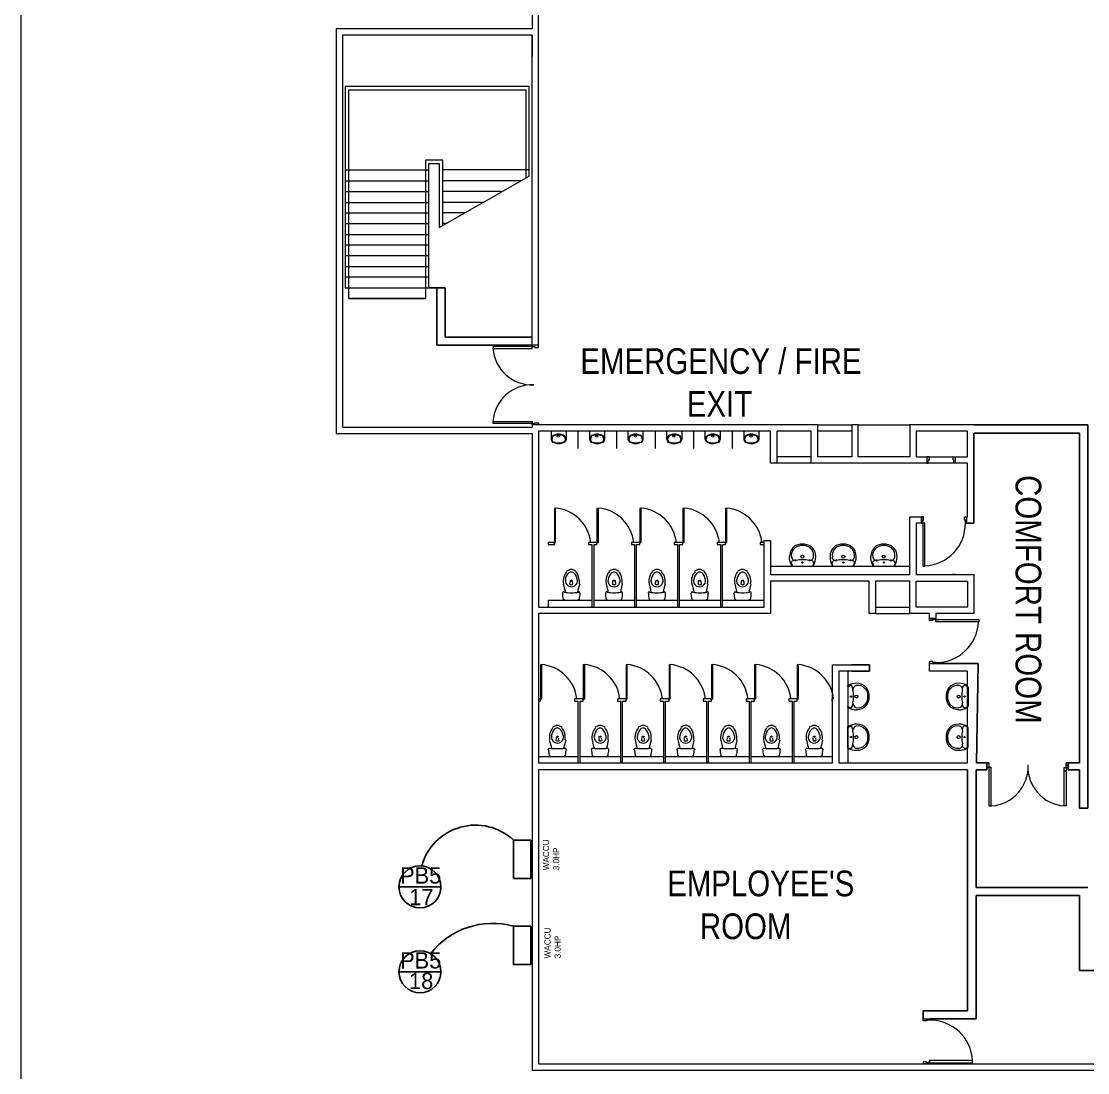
# Model space of a CAD drawing. Header units: inches. Extents: x -2 to 2474, y 1 to 287.
# Drawn here: x 1032.73 to 1075.03, y 135.76 to 177.46 of the extents above; entities that cross this region are included whole.
import ezdxf

# ---------------------------------------------------------------- set-up
doc = ezdxf.new("R2010")
doc.units = ezdxf.units.IN
doc.header["$MEASUREMENT"] = 0
for name, color, linetype in [('ACU', 6, 'Continuous'), ('NUMBER', 170, 'Continuous'), ('PDF_0', 7, 'Continuous'), ('PDF_BORDER', 7, 'Continuous'), ('PDF_Text', 7, 'Continuous'), ('POWER LINE', 1, 'Continuous'), ('TEXT', 82, 'Continuous')]:
    doc.layers.add(name, color=color, linetype=linetype)
doc.styles.add('PDF Arial Narrow', font='ARIALN.TTF')

msp = doc.modelspace()

# ---------------------------------------------------------------- linework, layer by layer
for p, q in [((1048.89404, 166.88514), (1049.21677, 166.88514)), ((1049.21677, 166.88514), (1049.21677, 164.61109)), ((1049.21677, 166.88514), (1049.53949, 166.88514)), ((1049.53949, 166.88514), (1049.53949, 164.93381)), ((1045.71706, 166.46712), (1048.76028, 166.46712)), ((1049.21677, 164.61109), (1052.99068, 164.61109)), ((1049.53949, 164.93381), (1052.99068, 164.93381)), ((1070.51427, 161.45082), (1075.0324, 161.45082)), ((1075.0324, 161.45082), (1075.0324, 147.77306)), ((1070.51427, 157.55483), (1070.51427, 161.1281)), ((1070.51427, 161.1281), (1074.70967, 161.1281)), ((1074.70967, 161.1281), (1074.70967, 148.04059)), ((1070.23002, 157.55483), (1070.51427, 157.55483)), ((1065.68191, 151.93658), (1066.38013, 151.93658)), ((1066.38013, 151.68577), (1066.38013, 151.93658)), ((1069.00939, 151.98675), (1070.68687, 151.98675)), ((1070.68687, 151.98675), (1070.61999, 148.04059)), ((1065.68191, 151.68577), (1066.38013, 151.68577)), ((1070.26346, 147.77306), (1070.26346, 138.21368)), ((1070.61545, 147.77306), (1070.61545, 143.10344)), ((1070.61545, 147.77306), (1071.03379, 147.77306)), ((1070.61999, 148.04059), (1071.11739, 148.04059)), ((1071.03379, 147.85666), (1071.03379, 148.04059)), ((1071.03379, 147.77306), (1071.03379, 147.85666)), ((1072.67134, 147.95699), (1072.65682, 147.95699)), ((1072.66198, 147.71787), (1072.66619, 147.71787)), ((1072.66619, 147.71787), (1072.66198, 147.71787)), ((1074.17733, 147.71787), (1074.09373, 147.71787)), ((1074.17733, 148.04059), (1074.70967, 148.04059)), ((1074.26094, 147.95252), (1074.17733, 147.95252)), ((1074.26094, 147.77306), (1074.26094, 147.85666)), ((1074.26094, 147.77306), (1074.70967, 147.77306)), ((1074.70967, 147.77306), (1074.70967, 146.24698)), ((1075.0324, 146.24698), (1075.0324, 147.77306)), ((1075.0324, 146.24698), (1074.70967, 146.24698)), ((1074.70967, 143.10344), (1070.61545, 143.10344)), ((1075.0324, 143.10344), (1074.70967, 143.10344)), ((1070.61545, 142.78072), (1070.61545, 137.89096)), ((1074.70967, 142.78072), (1070.61545, 142.78072)), ((1074.70967, 142.78072), (1074.70967, 139.81313)), ((1074.70967, 139.81313), (1101.39926, 139.81313)), ((1068.50776, 137.89096), (1068.50776, 138.21368)), ((1068.50776, 138.21368), (1070.26346, 138.21368)), ((1068.75857, 137.89096), (1068.75857, 137.84054)), ((1068.75857, 137.89096), (1070.61545, 137.89096)), ((1068.75857, 136.23558), (1068.75857, 136.15198))]:
    msp.add_line(p, q)
at = {"layer": 'PDF_0', "lineweight": 9}
for points in [[(1052.99068, 193.77248), (1052.99068, 177.16855)], [(1053.2415, 170.80979), (1053.2415, 177.75378)], [(1052.99068, 177.16855), (1045.21543, 177.16855), (1045.21543, 161.1164), (1052.99068, 161.1164)], [(1052.99068, 165.69795), (1052.99068, 169.86148), (1052.99068, 176.91773), (1045.46624, 176.91773), (1045.46624, 161.36722), (1052.99068, 161.36722)], [(1052.99068, 176.91773), (1052.99068, 176.06496)], [(1053.2415, 165.94877), (1053.2415, 177.16855)], [(1052.99068, 164.47732), (1052.99068, 169.86148), (1052.99068, 176.06496)], [(1045.71706, 166.46712), (1045.71706, 174.744), (1052.73987, 174.744), (1052.73987, 171.24932)], [(1049.44584, 169.34313), (1049.44584, 171.9516), (1048.76028, 171.9516), (1048.76028, 166.46712)], [(1045.58329, 171.56702), (1048.89404, 171.56702)], [(1052.87364, 171.56702), (1049.44584, 171.56702)], [(1045.58329, 171.13227), (1048.89404, 171.13227)], [(1052.55594, 171.13227), (1049.44584, 171.13227)], [(1045.58329, 170.71425), (1048.89404, 170.71425)], [(1051.82022, 170.71425), (1049.44584, 170.71425)], [(1053.2415, 164.52748), (1053.2415, 170.80979)], [(1045.58329, 170.2795), (1048.89404, 170.2795)], [(1051.08449, 170.2795), (1049.44584, 170.2795)], [(1045.58329, 169.86148), (1048.89404, 169.86148)], [(1050.34877, 169.86148), (1049.44584, 169.86148)], [(1045.58329, 169.44345), (1048.89404, 169.44345)], [(1049.61305, 169.44345), (1049.44584, 169.44345)], [(1045.58329, 169.00871), (1048.89404, 169.00871)], [(1045.58329, 168.59068), (1048.89404, 168.59068)], [(1045.58329, 168.17266), (1048.89404, 168.17266)], [(1045.58329, 167.73791), (1048.89404, 167.73791)], [(1045.58329, 167.31989), (1048.89404, 167.31989)], [(1052.99068, 163.03933), (1052.99068, 163.0415)], [(1052.99068, 161.45082), (1052.99068, 161.58459)], [(1052.99068, 161.45082), (1052.99068, 161.36722)], [(1053.2415, 161.45082), (1053.2415, 161.53443)], [(1065.93273, 161.45082), (1067.97269, 161.45082), (1067.97269, 160.18003), (1065.93273, 160.18003), (1065.93273, 161.45082), (1065.68191, 161.45082), (1065.68191, 160.18003), (1064.32751, 160.18003), (1064.32751, 161.45082), (1053.2415, 161.45082)], [(1070.14641, 157.80565), (1070.26346, 157.80565), (1070.26346, 159.92921), (1064.05998, 159.92921), (1064.05998, 161.20001), (1062.70558, 161.20001), (1062.70558, 159.92921), (1062.45476, 159.92921), (1062.45476, 161.20001), (1053.2415, 161.20001), (1053.2415, 155.68208)], [(1054.34508, 161.20001), (1054.34508, 160.88231), (1054.32836, 160.81543), (1054.26148, 160.74854), (1054.11099, 160.69838), (1053.99394, 160.69838), (1053.82673, 160.74854), (1053.77657, 160.81543), (1053.75985, 160.88231), (1053.75985, 161.20001)], [(1054.81327, 161.20001), (1054.81327, 160.51445)], [(1055.86669, 161.20001), (1055.86669, 160.88231), (1055.84997, 160.81543), (1055.79981, 160.74854), (1055.6326, 160.69838), (1055.51555, 160.69838), (1055.34834, 160.74854), (1055.29818, 160.81543), (1055.28146, 160.88231), (1055.28146, 161.20001)], [(1056.33488, 161.20001), (1056.33488, 160.51445)], [(1057.3883, 161.20001), (1057.3883, 160.88231), (1057.37158, 160.81543), (1057.32142, 160.74854), (1057.15421, 160.69838), (1057.03716, 160.69838), (1056.88667, 160.74854), (1056.81979, 160.81543), (1056.80307, 160.88231), (1056.80307, 161.20001)], [(1057.87321, 161.20001), (1057.87321, 160.51445)], [(1058.92663, 161.20001), (1058.92663, 160.88231), (1058.90991, 160.81543), (1058.85975, 160.74854), (1058.69254, 160.69838), (1058.57549, 160.69838), (1058.40828, 160.74854), (1058.35812, 160.81543), (1058.3414, 160.88231), (1058.3414, 161.20001)], [(1059.39482, 161.20001), (1059.39482, 160.51445)], [(1060.44824, 161.20001), (1060.44824, 160.88231), (1060.43152, 160.81543), (1060.38136, 160.74854), (1060.21415, 160.69838), (1060.0971, 160.69838), (1059.94661, 160.74854), (1059.87973, 160.81543), (1059.86301, 160.88231), (1059.86301, 161.20001)], [(1060.93315, 161.20001), (1060.93315, 160.51445)], [(1061.98657, 161.20001), (1061.98657, 160.88231), (1061.96985, 160.81543), (1061.90297, 160.74854), (1061.75248, 160.69838), (1061.63543, 160.69838), (1061.46822, 160.74854), (1061.41806, 160.81543), (1061.40134, 160.88231), (1061.40134, 161.20001)], [(1064.32751, 161.45082), (1065.68191, 161.45082)], [(1065.68191, 161.20001), (1064.32751, 161.20001)], [(1070.51427, 161.45082), (1067.95596, 161.45082)], [(1052.99068, 161.1164), (1052.99068, 157.80565)], [(1054.34508, 160.88231), (1054.32836, 160.96591), (1054.26148, 161.0328), (1054.11099, 161.08296), (1053.99394, 161.08296), (1053.82673, 161.0328), (1053.77657, 160.96591), (1053.75985, 160.88231)], [(1054.31164, 160.88231), (1054.29492, 160.96591), (1054.24476, 161.01608), (1054.11099, 161.04952), (1053.99394, 161.04952), (1053.84345, 161.01608), (1053.79329, 160.96591), (1053.79329, 160.88231)], [(1054.31164, 160.89903), (1054.29492, 160.81543), (1054.24476, 160.76526), (1054.11099, 160.73182), (1053.99394, 160.73182), (1053.84345, 160.76526), (1053.79329, 160.81543), (1053.79329, 160.89903)], [(1055.86669, 160.88231), (1055.84997, 160.96591), (1055.79981, 161.0328), (1055.6326, 161.08296), (1055.51555, 161.08296), (1055.34834, 161.0328), (1055.29818, 160.96591), (1055.28146, 160.88231)], [(1055.83325, 160.88231), (1055.81653, 160.96591), (1055.78309, 161.01608), (1055.6326, 161.04952), (1055.51555, 161.04952), (1055.36506, 161.01608), (1055.33162, 160.96591), (1055.3149, 160.88231)], [(1055.83325, 160.89903), (1055.81653, 160.81543), (1055.78309, 160.76526), (1055.6326, 160.73182), (1055.51555, 160.73182), (1055.36506, 160.76526), (1055.33162, 160.81543), (1055.3149, 160.89903)], [(1057.3883, 160.88231), (1057.37158, 160.96591), (1057.32142, 161.0328), (1057.15421, 161.08296), (1057.03716, 161.08296), (1056.88667, 161.0328), (1056.81979, 160.96591), (1056.80307, 160.88231)], [(1057.35486, 160.88231), (1057.35486, 160.96591), (1057.3047, 161.01608), (1057.15421, 161.04952), (1057.03716, 161.04952), (1056.90339, 161.01608), (1056.85323, 160.96591), (1056.83651, 160.88231)], [(1057.35486, 160.89903), (1057.35486, 160.81543), (1057.3047, 160.76526), (1057.15421, 160.73182), (1057.03716, 160.73182), (1056.90339, 160.76526), (1056.85323, 160.81543), (1056.83651, 160.89903)], [(1058.92663, 160.88231), (1058.90991, 160.96591), (1058.85975, 161.0328), (1058.69254, 161.08296), (1058.57549, 161.08296), (1058.40828, 161.0328), (1058.35812, 160.96591), (1058.3414, 160.88231)], [(1058.89319, 160.88231), (1058.87647, 160.96591), (1058.84303, 161.01608), (1058.69254, 161.04952), (1058.57549, 161.04952), (1058.425, 161.01608), (1058.39156, 160.96591), (1058.37484, 160.88231)], [(1058.89319, 160.89903), (1058.87647, 160.81543), (1058.84303, 160.76526), (1058.69254, 160.73182), (1058.57549, 160.73182), (1058.425, 160.76526), (1058.39156, 160.81543), (1058.37484, 160.89903)], [(1060.44824, 160.88231), (1060.43152, 160.96591), (1060.38136, 161.0328), (1060.21415, 161.08296), (1060.0971, 161.08296), (1059.94661, 161.0328), (1059.87973, 160.96591), (1059.86301, 160.88231)], [(1060.4148, 160.88231), (1060.39808, 160.96591), (1060.36464, 161.01608), (1060.21415, 161.04952), (1060.0971, 161.04952), (1059.96333, 161.01608), (1059.91317, 160.96591), (1059.89645, 160.88231)], [(1060.4148, 160.89903), (1060.39808, 160.81543), (1060.36464, 160.76526), (1060.21415, 160.73182), (1060.0971, 160.73182), (1059.96333, 160.76526), (1059.91317, 160.81543), (1059.89645, 160.89903)], [(1061.98657, 160.88231), (1061.96985, 160.96591), (1061.90297, 161.0328), (1061.75248, 161.08296), (1061.63543, 161.08296), (1061.46822, 161.0328), (1061.41806, 160.96591), (1061.40134, 160.88231)], [(1061.95313, 160.88231), (1061.93641, 160.96591), (1061.88625, 161.01608), (1061.75248, 161.04952), (1061.63543, 161.04952), (1061.48494, 161.01608), (1061.4515, 160.96591), (1061.43478, 160.88231)], [(1061.95313, 160.89903), (1061.93641, 160.81543), (1061.88625, 160.76526), (1061.75248, 160.73182), (1061.63543, 160.73182), (1061.48494, 160.76526), (1061.4515, 160.81543), (1061.43478, 160.89903)], [(1064.05998, 160.18003), (1062.70558, 160.18003)], [(1064.05998, 159.92921), (1062.70558, 159.92921)], [(1069.72839, 159.92921), (1069.64478, 159.92921)], [(1052.99068, 157.80565), (1052.99068, 135.851), (1072.38702, 135.851)], [(1053.2415, 155.68208), (1053.2415, 154.22736), (1062.20395, 154.22736), (1062.20395, 156.86927), (1062.45476, 156.86927), (1062.45476, 155.51487), (1067.97269, 155.51487), (1067.97269, 157.80565), (1068.44087, 157.80565), (1068.44087, 157.55483), (1068.2235, 157.55483), (1068.2235, 155.51487), (1070.51427, 155.51487), (1070.51427, 153.97654), (1069.00939, 153.97654), (1069.00939, 153.77589), (1068.75857, 153.77589), (1068.75857, 153.97654), (1067.97269, 153.97654)], [(1068.44087, 157.55483), (1068.44087, 157.80565)], [(1053.62608, 156.78567), (1053.62608, 156.70206)], [(1053.62608, 156.70206), (1053.8769, 156.70206), (1053.8769, 156.78567), (1053.62608, 156.78567)], [(1055.44867, 154.22736), (1055.44867, 156.70206), (1055.56572, 156.70206), (1055.56572, 156.78567), (1055.2313, 156.78567), (1055.2313, 156.70206), (1055.36506, 156.70206), (1055.36506, 154.22736)], [(1057.13749, 154.22736), (1057.13749, 156.70206), (1057.27126, 156.70206), (1057.27126, 156.78567), (1056.93684, 156.78567), (1056.93684, 156.70206), (1057.05388, 156.70206), (1057.05388, 154.22736)], [(1058.84303, 154.22736), (1058.84303, 156.70206), (1058.9768, 156.70206), (1058.9768, 156.78567), (1058.62566, 156.78567), (1058.62566, 156.70206), (1058.75942, 156.70206), (1058.75942, 154.22736)], [(1060.54857, 154.22736), (1060.54857, 156.70206), (1060.66562, 156.70206), (1060.66562, 156.78567), (1060.3312, 156.78567), (1060.3312, 156.70206), (1060.46496, 156.70206), (1060.46496, 154.22736)], [(1062.20395, 156.78567), (1062.03674, 156.78567), (1062.03674, 156.70206), (1062.20395, 156.70206)], [(1062.45476, 155.84929), (1067.97269, 155.84929)], [(1063.32425, 155.86601), (1063.29081, 155.96634)], [(1063.34097, 155.84929), (1063.72556, 155.84929), (1064.12686, 155.84929)], [(1064.12686, 155.86601), (1064.17702, 155.96634)], [(1064.92947, 155.86601), (1064.89602, 155.96634)], [(1064.94619, 155.84929), (1065.34749, 155.84929), (1065.73207, 155.84929)], [(1065.74879, 155.86601), (1065.78224, 155.96634)], [(1066.5514, 155.86601), (1066.51796, 155.96634)], [(1066.56812, 155.84929), (1066.95271, 155.84929), (1067.35401, 155.84929)], [(1067.35401, 155.86601), (1067.40417, 155.96634)], [(1066.61829, 153.97654), (1067.97269, 153.97654), (1067.97269, 155.24734), (1066.61829, 155.24734), (1066.61829, 153.97654), (1066.36747, 153.97654), (1066.36747, 155.24734), (1062.45476, 155.24734), (1062.45476, 153.97654), (1053.2415, 153.97654), (1053.2415, 148.04059), (1064.91275, 148.04059), (1064.91275, 151.93658), (1065.68191, 151.93658)], [(1054.49557, 155.13029), (1054.51229, 155.24734)], [(1054.54574, 155.26406), (1054.56246, 155.26406)], [(1054.61262, 155.13029), (1054.5959, 155.24734)], [(1056.20111, 155.13029), (1056.20111, 155.24734)], [(1056.23456, 155.26406), (1056.268, 155.26406)], [(1056.31816, 155.13029), (1056.30144, 155.24734)], [(1057.88993, 155.13029), (1057.90665, 155.24734)], [(1057.9401, 155.26406), (1057.97354, 155.26406)], [(1058.00698, 155.13029), (1058.00698, 155.24734)], [(1059.59547, 155.13029), (1059.59547, 155.24734)], [(1059.62891, 155.26406), (1059.66236, 155.26406)], [(1059.71252, 155.13029), (1059.6958, 155.24734)], [(1061.28429, 155.13029), (1061.30101, 155.24734)], [(1061.33445, 155.26406), (1061.3679, 155.26406)], [(1061.40134, 155.13029), (1061.40134, 155.24734)], [(1069.76183, 155.51487), (1069.67823, 155.51487)], [(1054.22804, 155.14701), (1054.29492, 154.91292), (1054.31164, 154.81259)], [(1054.61262, 155.11357), (1054.51229, 155.11357)], [(1054.88016, 155.14701), (1054.81327, 154.91292), (1054.79655, 154.81259)], [(1055.93358, 155.14701), (1055.98374, 154.91292), (1056.01718, 154.81259)], [(1056.30144, 155.11357), (1056.20111, 155.11357)], [(1056.56897, 155.14701), (1056.51881, 154.91292), (1056.50209, 154.81259)], [(1057.63912, 155.14701), (1057.68928, 154.91292), (1057.706, 154.81259)], [(1058.00698, 155.11357), (1057.90665, 155.11357)], [(1058.27452, 155.14701), (1058.20763, 154.91292), (1058.19091, 154.81259)], [(1059.32794, 155.14701), (1059.39482, 154.91292), (1059.41154, 154.81259)], [(1059.6958, 155.11357), (1059.59547, 155.11357)], [(1059.96333, 155.14701), (1059.91317, 154.91292), (1059.89645, 154.81259)], [(1061.03348, 155.14701), (1061.08364, 154.91292), (1061.11708, 154.81259)], [(1061.40134, 155.11357), (1061.30101, 155.11357)], [(1061.66887, 155.14701), (1061.61871, 154.91292), (1061.58527, 154.81259)], [(1053.62608, 154.49489), (1055.36506, 154.49489)], [(1053.62608, 154.49489), (1053.62608, 154.22736)], [(1054.29492, 154.49489), (1054.81327, 154.49489)], [(1055.44867, 154.49489), (1057.05388, 154.49489)], [(1055.98374, 154.49489), (1056.51881, 154.49489)], [(1057.13749, 154.49489), (1058.75942, 154.49489)], [(1057.68928, 154.49489), (1058.22435, 154.49489)], [(1058.84303, 154.49489), (1060.46496, 154.49489)], [(1059.3781, 154.49489), (1059.91317, 154.49489)], [(1060.54857, 154.49489), (1062.20395, 154.49489)], [(1061.08364, 154.49489), (1061.61871, 154.49489)], [(1066.61829, 154.22736), (1067.97269, 154.22736)], [(1065.68191, 151.68577), (1065.16356, 151.68577), (1065.16356, 148.04059), (1070.26346, 148.04059), (1070.26346, 151.68577), (1068.75857, 151.68577), (1068.75857, 152.02019)], [(1065.5147, 151.68577), (1065.5147, 148.04059)], [(1065.5147, 151.06709), (1065.5147, 150.66579), (1065.5147, 150.28121)], [(1065.53142, 151.06709), (1065.62822, 151.11549)], [(1070.27345, 151.06709), (1070.17312, 151.11726)], [(1070.29017, 151.06709), (1070.29017, 150.66579), (1070.29017, 150.28121)], [(1053.2415, 150.49858), (1053.3251, 150.49858), (1053.3251, 150.58218), (1053.2415, 150.58218)], [(1054.89688, 148.04059), (1054.89688, 150.49858), (1055.01392, 150.49858), (1055.01392, 150.58218), (1054.6795, 150.58218), (1054.6795, 150.49858), (1054.81327, 150.49858), (1054.81327, 148.04059)], [(1056.5857, 148.04059), (1056.5857, 150.49858), (1056.71946, 150.49858), (1056.71946, 150.58218), (1056.38504, 150.58218), (1056.38504, 150.49858), (1056.50209, 150.49858), (1056.50209, 148.04059)], [(1058.29124, 148.04059), (1058.29124, 150.49858), (1058.425, 150.49858), (1058.425, 150.58218), (1058.07386, 150.58218), (1058.07386, 150.49858), (1058.20763, 150.49858), (1058.20763, 148.04059)], [(1059.99678, 148.04059), (1059.99678, 150.49858), (1060.11382, 150.49858), (1060.11382, 150.58218), (1059.7794, 150.58218), (1059.7794, 150.49858), (1059.91317, 150.49858), (1059.91317, 148.04059)], [(1061.6856, 148.04059), (1061.6856, 150.49858), (1061.81936, 150.49858), (1061.81936, 150.58218), (1061.48494, 150.58218), (1061.48494, 150.49858), (1061.60199, 150.49858), (1061.60199, 148.04059)], [(1063.39114, 148.04059), (1063.39114, 150.49858), (1063.50818, 150.49858), (1063.50818, 150.58218), (1063.17376, 150.58218), (1063.17376, 150.49858), (1063.30753, 150.49858), (1063.30753, 148.04059)], [(1064.91275, 150.58218), (1064.8793, 150.58218), (1064.8793, 150.49858), (1064.91275, 150.49858)], [(1065.53142, 150.26449), (1065.63175, 150.23104)], [(1070.27345, 150.26449), (1070.17312, 150.23104)], [(1065.5147, 148.65927), (1065.5147, 149.06057), (1065.5147, 149.44516)], [(1065.53142, 149.46188), (1065.63175, 149.49532)], [(1070.27345, 149.46188), (1070.17312, 149.49532)], [(1070.29017, 148.65927), (1070.29017, 149.06057), (1070.29017, 149.44516)], [(1053.67624, 148.94353), (1053.74313, 148.70943), (1053.75985, 148.60911)], [(1053.94378, 148.92681), (1053.9605, 149.04385)], [(1054.06083, 148.91009), (1053.9605, 148.91009)], [(1053.99394, 149.0773), (1054.01066, 149.0773)], [(1054.06083, 148.92681), (1054.04411, 149.04385)], [(1054.32836, 148.94353), (1054.26148, 148.70943), (1054.24476, 148.60911)], [(1055.38178, 148.94353), (1055.43195, 148.70943), (1055.46539, 148.60911)], [(1055.64932, 148.92681), (1055.64932, 149.04385)], [(1055.74965, 148.91009), (1055.64932, 148.91009)], [(1055.68276, 149.0773), (1055.7162, 149.0773)], [(1055.76637, 148.92681), (1055.74965, 149.04385)], [(1056.01718, 148.94353), (1055.96702, 148.70943), (1055.9503, 148.60911)], [(1057.08733, 148.94353), (1057.13749, 148.70943), (1057.15421, 148.60911)], [(1057.33814, 148.92681), (1057.35486, 149.04385)], [(1057.45519, 148.91009), (1057.35486, 148.91009)], [(1057.3883, 149.0773), (1057.42174, 149.0773)], [(1057.45519, 148.92681), (1057.45519, 149.04385)], [(1057.72272, 148.94353), (1057.65584, 148.70943), (1057.63912, 148.60911)], [(1058.77614, 148.94353), (1058.84303, 148.70943), (1058.85975, 148.60911)], [(1059.04368, 148.92681), (1059.04368, 149.04385)], [(1059.14401, 148.91009), (1059.04368, 148.91009)], [(1059.07712, 149.0773), (1059.11056, 149.0773)], [(1059.16073, 148.92681), (1059.14401, 149.04385)], [(1059.41154, 148.94353), (1059.36138, 148.70943), (1059.34466, 148.60911)], [(1060.48168, 148.94353), (1060.53185, 148.70943), (1060.54857, 148.60911)], [(1060.7325, 148.92681), (1060.74922, 149.04385)], [(1060.84955, 148.91009), (1060.74922, 148.91009)], [(1060.78266, 149.0773), (1060.8161, 149.0773)], [(1060.84955, 148.92681), (1060.84955, 149.04385)], [(1061.11708, 148.94353), (1061.06692, 148.70943), (1061.03348, 148.60911)], [(1062.1705, 148.94353), (1062.23739, 148.70943), (1062.25411, 148.60911)], [(1062.43804, 148.92681), (1062.43804, 149.04385)], [(1062.55509, 148.91009), (1062.43804, 148.91009)], [(1062.4882, 149.0773), (1062.50492, 149.0773)], [(1062.55509, 148.92681), (1062.53837, 149.04385)], [(1062.82262, 148.94353), (1062.75574, 148.70943), (1062.73902, 148.60911)], [(1063.87604, 148.94353), (1063.92621, 148.70943), (1063.95965, 148.60911)], [(1064.14358, 148.92681), (1064.14358, 149.04385)], [(1064.24391, 148.91009), (1064.14358, 148.91009)], [(1064.17702, 149.0773), (1064.21046, 149.0773)], [(1064.26063, 148.92681), (1064.24391, 149.04385)], [(1064.51144, 148.94353), (1064.46128, 148.70943), (1064.42784, 148.60911)], [(1065.53142, 148.64255), (1065.63175, 148.60911)], [(1070.27345, 148.64255), (1070.17312, 148.60911)], [(1053.2415, 148.29141), (1054.81327, 148.29141)], [(1053.74313, 148.29141), (1054.26148, 148.29141)], [(1054.89688, 148.29141), (1056.50209, 148.29141)], [(1055.43195, 148.29141), (1055.96702, 148.29141)], [(1056.5857, 148.29141), (1058.20763, 148.29141)], [(1057.13749, 148.29141), (1057.67256, 148.29141)], [(1058.29124, 148.29141), (1059.91317, 148.29141)], [(1058.82631, 148.29141), (1059.36138, 148.29141)], [(1059.99678, 148.29141), (1061.60199, 148.29141)], [(1060.53185, 148.29141), (1061.06692, 148.29141)], [(1061.6856, 148.29141), (1063.30753, 148.29141)], [(1062.23739, 148.29141), (1062.75574, 148.29141)], [(1063.39114, 148.29141), (1064.91275, 148.29141)], [(1063.92621, 148.29141), (1064.46128, 148.29141)], [(1070.26346, 147.77306), (1053.2415, 147.77306)], [(1053.2415, 147.77306), (1053.2415, 136.10181), (1068.75857, 136.10181)], [(1074.26094, 148.04059), (1074.26094, 147.85666)], [(1068.75857, 136.10181), (1068.50776, 136.10181)], [(1068.75857, 136.10181), (1074.64436, 136.10181)], [(1072.38702, 135.851), (1095.32821, 135.851)], [(1074.64436, 136.10181), (1086.4773, 136.10181)]]:
    msp.add_lwpolyline(points, dxfattribs=at)
for points in [[(1048.89404, 166.88514), (1048.89404, 171.81783), (1049.31207, 171.81783), (1049.31207, 169.27624), (1052.87364, 171.3162), (1052.87364, 174.87777), (1045.58329, 174.87777), (1045.58329, 166.88514)], [(1052.99068, 164.47732), (1052.99068, 164.56093), (1051.45235, 164.56093), (1051.45235, 164.47732)], [(1052.99068, 164.61109), (1052.99068, 164.56093), (1053.10773, 164.56093), (1053.10773, 164.52748), (1053.2415, 164.52748), (1053.2415, 164.61109)], [(1052.99068, 161.58459), (1052.99068, 161.50099), (1051.45235, 161.50099), (1051.45235, 161.58459)], [(1052.99068, 161.45082), (1052.99068, 161.50099), (1053.10773, 161.50099), (1053.10773, 161.53443), (1053.2415, 161.53443), (1053.2415, 161.45082)], [(1068.2235, 161.20001), (1068.2235, 160.18003), (1070.26346, 160.18003), (1070.26346, 161.20001)], [(1068.65825, 159.92921), (1068.70841, 159.92921), (1068.70841, 160.06298), (1068.75857, 160.06298), (1068.75857, 160.18003), (1068.65825, 160.18003)], [(1069.77855, 159.92921), (1069.72839, 159.92921), (1069.72839, 160.06298), (1069.69495, 160.06298), (1069.69495, 160.18003), (1069.77855, 160.18003)], [(1053.8769, 158.14007), (1053.8769, 156.78567), (1053.92706, 156.78567), (1053.92706, 158.14007)], [(1055.56572, 158.14007), (1055.56572, 156.78567), (1055.6326, 156.78567), (1055.6326, 158.14007)], [(1057.27126, 158.14007), (1057.27126, 156.78567), (1057.32142, 156.78567), (1057.32142, 158.14007)], [(1058.9768, 158.14007), (1058.9768, 156.78567), (1059.02696, 156.78567), (1059.02696, 158.14007)], [(1060.66562, 158.14007), (1060.66562, 156.78567), (1060.71578, 156.78567), (1060.71578, 158.14007)], [(1068.44087, 157.55483), (1068.49104, 157.55483), (1068.49104, 157.67188), (1068.52448, 157.67188), (1068.52448, 157.80565), (1068.44087, 157.80565)], [(1070.23002, 157.55483), (1070.17985, 157.55483), (1070.17985, 157.67188), (1070.14641, 157.67188), (1070.14641, 157.80565), (1070.23002, 157.80565)], [(1068.57464, 157.55483), (1068.49104, 157.55483), (1068.49104, 155.84929), (1068.57464, 155.84929)], [(1070.26346, 154.22736), (1068.2235, 154.22736), (1068.2235, 155.24734), (1070.26346, 155.24734)], [(1069.00939, 153.77589), (1069.00939, 153.72573), (1068.89234, 153.72573), (1068.89234, 153.69229), (1068.75857, 153.69229), (1068.75857, 153.77589)], [(1069.00939, 153.64212), (1069.00939, 153.72573), (1070.71493, 153.72573), (1070.71493, 153.64212)], [(1053.3251, 151.93658), (1053.3251, 150.58218), (1053.37527, 150.58218), (1053.37527, 151.93658)], [(1055.01392, 151.93658), (1055.01392, 150.58218), (1055.08081, 150.58218), (1055.08081, 151.93658)], [(1056.71946, 151.93658), (1056.71946, 150.58218), (1056.76963, 150.58218), (1056.76963, 151.93658)], [(1058.425, 151.93658), (1058.425, 150.58218), (1058.47517, 150.58218), (1058.47517, 151.93658)], [(1060.11382, 151.93658), (1060.11382, 150.58218), (1060.16399, 150.58218), (1060.16399, 151.93658)], [(1061.81936, 151.93658), (1061.81936, 150.58218), (1061.86953, 150.58218), (1061.86953, 151.93658)], [(1063.50818, 151.93658), (1063.50818, 150.58218), (1063.55835, 150.58218), (1063.55835, 151.93658)], [(1069.00939, 151.98675), (1069.00939, 152.02019), (1068.89234, 152.02019), (1068.89234, 152.07035), (1068.75857, 152.07035), (1068.75857, 151.98675)], [(1071.11739, 147.85666), (1071.03379, 147.85666), (1071.03379, 147.95699), (1071.03379, 148.04059), (1071.11739, 148.04059)], [(1071.201, 147.85666), (1071.11739, 147.85666), (1071.11739, 146.33505), (1071.201, 146.33505)], [(1074.09373, 147.85666), (1074.17733, 147.85666), (1074.17733, 146.33505), (1074.09373, 146.33505)], [(1074.26094, 147.85666), (1074.17733, 147.85666), (1074.17733, 147.95699), (1074.17733, 148.04059), (1074.26094, 148.04059)], [(1068.75857, 137.89096), (1068.75857, 137.84079), (1068.64152, 137.84079), (1068.64152, 137.80735), (1068.50776, 137.80735), (1068.50776, 137.89096)], [(1068.75857, 136.23558), (1068.75857, 136.15198), (1070.46411, 136.15198), (1070.46411, 136.23558)], [(1068.75857, 136.10181), (1068.75857, 136.15198), (1068.64152, 136.15198), (1068.64152, 136.18542), (1068.50776, 136.18542), (1068.50776, 136.10181)]]:
    msp.add_lwpolyline(points, close=True, dxfattribs=at)
for points in [[(1051.43963, 164.491, 0.40444337), (1053.05853, 163.04044, 0.40442308), (1051.43963, 161.58763)], [(1063.41886, 156.564, 0.29109), (1063.27868, 156.20236, 0.36841712), (1063.46199, 156.0671)], [(1064.03223, 156.576, 0.15473912), (1063.72345, 156.66858, 0.15476807), (1063.41885, 156.57597)], [(1063.9724, 156.0671, 0.36841712), (1064.15571, 156.20236, 0.29109), (1064.01553, 156.564)], [(1064.1539, 155.87594, 0.13676408), (1064.24382, 156.21899, 0.24150672), (1064.06801, 156.61197)], [(1064.98832, 156.61197, 0.24150672), (1064.8125, 156.21899, 0.13676405), (1064.90243, 155.87594)], [(1065.63745, 156.576, 0.15473912), (1065.32866, 156.66858, 0.15476807), (1065.02406, 156.57597)], [(1065.59434, 156.0671, 0.36841712), (1065.77765, 156.20236, 0.29109), (1065.63746, 156.564)], [(1065.75911, 155.87594, 0.13676408), (1065.84904, 156.21899, 0.24150672), (1065.67322, 156.61197)], [(1066.64601, 156.564, 0.29109), (1066.50583, 156.20236, 0.36841712), (1066.68914, 156.0671)], [(1067.25938, 156.576, 0.15473912), (1066.9506, 156.66858, 0.15476807), (1066.646, 156.57597)], [(1067.19955, 156.0671, 0.36841712), (1067.38286, 156.20236, 0.29109), (1067.24268, 156.564)], [(1067.38105, 155.87594, 0.13676408), (1067.47097, 156.21899, 0.24150672), (1067.29516, 156.61197)], [(1063.98318, 156.0739, 0.04807754), (1063.72804, 156.10009, 0.04810058), (1063.4678, 156.07388)], [(1065.58839, 156.0739, 0.04807754), (1065.33325, 156.10009, 0.04810058), (1065.07302, 156.07388)], [(1067.21033, 156.0739, 0.04807754), (1066.95519, 156.10009, 0.04810058), (1066.69495, 156.07388)], [(1056.44166, 155.631, 0.20184016), (1056.24079, 155.71552, 0.20184816), (1056.04416, 155.63098)], [(1058.1472, 155.631, 0.20184016), (1057.94633, 155.71552, 0.20184816), (1057.7497, 155.63098)], [(1059.83602, 155.631, 0.20184016), (1059.63515, 155.71552, 0.20184816), (1059.43852, 155.63098)], [(1061.54156, 155.631, 0.20184016), (1061.34069, 155.71552, 0.20184816), (1061.14406, 155.63098)], [(1056.35448, 155.56113, 0.23134002), (1056.24388, 155.6152, 0.23135911), (1056.13136, 155.56113)], [(1058.06002, 155.56113, 0.23134002), (1057.94942, 155.6152, 0.23135911), (1057.8369, 155.56113)], [(1059.74884, 155.56113, 0.23134002), (1059.63824, 155.6152, 0.23135911), (1059.52571, 155.56113)], [(1061.45438, 155.56113, 0.23134002), (1061.34378, 155.6152, 0.23135911), (1061.23126, 155.56113)], [(1066.26063, 151.025, 0.24145406), (1065.8676, 151.20078, 0.13673261), (1065.52463, 151.11085)], [(1065.72255, 150.42476, 0.04809569), (1065.74878, 150.68016, 0.04809538), (1065.72254, 150.9404, 0.05472234), (1065.68147, 151.09436)], [(1066.21267, 150.97251, 0.29103978), (1065.85105, 151.11267, 0.36844658), (1065.71579, 150.92936)], [(1070.26346, 151.11089, 0.1367341), (1069.92047, 151.20078, 0.24146487), (1069.52749, 151.02497)], [(1066.22466, 150.3758, 0.15472754), (1066.31728, 150.68456, 0.15472754), (1066.22466, 150.98922)], [(1069.56349, 150.98922, 0.1547839), (1069.47088, 150.68456, 0.1547839), (1069.56349, 150.3758, 0.29106256), (1069.91929, 150.23838)], [(1070.06558, 150.94026, 0.04809589), (1070.03937, 150.68003, 0.04809589), (1070.06558, 150.42476)], [(1065.71579, 150.41894, 0.36844658), (1065.85105, 150.23563, 0.29106267), (1066.21269, 150.37581)], [(1053.75283, 149.34421, 0.10385729), (1053.67798, 149.08326, 0.0573523), (1053.68446, 148.95523)], [(1054.23375, 149.11579, 0.11944352), (1054.11386, 149.37437, 0.23134002), (1054.00132, 149.42844)], [(1054.30343, 148.95523, 0.0573523), (1054.3106, 149.08698, 0.10382285), (1054.23503, 149.34427)], [(1055.44165, 149.34421, 0.10385729), (1055.36679, 149.08326, 0.0573523), (1055.37328, 148.95523)], [(1055.88986, 149.44423, 0.20184016), (1055.689, 149.52875, 0.20184816), (1055.49237, 149.44422)], [(1055.92257, 149.11579, 0.11944352), (1055.80268, 149.37437, 0.23134002), (1055.69209, 149.42844, 0.23135911), (1055.57956, 149.37436)], [(1056.00897, 148.95523, 0.0573523), (1056.01614, 149.08698, 0.10382285), (1055.94057, 149.34427)], [(1057.14719, 149.34421, 0.10385729), (1057.07234, 149.08326, 0.0573523), (1057.07882, 148.95523)], [(1057.5954, 149.44423, 0.20184016), (1057.39454, 149.52875, 0.20184816), (1057.19791, 149.44422)], [(1057.62811, 149.11579, 0.11944352), (1057.50822, 149.37437, 0.23134002), (1057.39763, 149.42844, 0.23135911), (1057.2851, 149.37436)], [(1057.71451, 148.95523, 0.0573523), (1057.72168, 149.08698, 0.10382285), (1057.64611, 149.34427)], [(1058.83601, 149.34421, 0.10385729), (1058.76115, 149.08326, 0.0573523), (1058.76764, 148.95523)], [(1059.28422, 149.44423, 0.20184016), (1059.08336, 149.52875, 0.20184816), (1058.88673, 149.44422)], [(1059.31693, 149.11579, 0.11944352), (1059.19704, 149.37437, 0.23134002), (1059.08645, 149.42844, 0.23135911), (1058.97392, 149.37436)], [(1059.40333, 148.95523, 0.0573523), (1059.4105, 149.08698, 0.10382285), (1059.33493, 149.34427)], [(1060.54155, 149.34421, 0.10385729), (1060.46669, 149.08326, 0.0573523), (1060.47318, 148.95523)], [(1060.98976, 149.44423, 0.20184016), (1060.7889, 149.52875, 0.20184816), (1060.59227, 149.44422)], [(1061.02247, 149.11579, 0.11944352), (1060.90258, 149.37437, 0.23134002), (1060.79199, 149.42844, 0.23135911), (1060.67946, 149.37436)], [(1061.10887, 148.95523, 0.0573523), (1061.11604, 149.08698, 0.10382285), (1061.04047, 149.34427)], [(1062.24709, 149.34421, 0.10385729), (1062.17223, 149.08326, 0.0573523), (1062.17872, 148.95523)], [(1062.72801, 149.11579, 0.11944352), (1062.60812, 149.37437, 0.23134002), (1062.49558, 149.42844)], [(1062.79769, 148.95523, 0.0573523), (1062.80486, 149.08698, 0.10382285), (1062.72929, 149.34427)], [(1063.93591, 149.34421, 0.10385729), (1063.86105, 149.08326, 0.0573523), (1063.86754, 148.95523)], [(1064.38412, 149.44423, 0.20184016), (1064.18326, 149.52875, 0.20184816), (1063.98662, 149.44422)], [(1064.41683, 149.11579, 0.11944352), (1064.29694, 149.37437, 0.23134002), (1064.18635, 149.42844, 0.23135911), (1064.07382, 149.37436)], [(1064.50323, 148.95523, 0.0573523), (1064.5104, 149.08698, 0.10382285), (1064.43483, 149.34427)], [(1066.26063, 149.40307, 0.24145406), (1065.8676, 149.57884, 0.13673261), (1065.52463, 149.48892)], [(1066.21267, 149.3673, 0.29103978), (1065.85105, 149.50745, 0.36844658), (1065.71579, 149.32414)], [(1066.22466, 148.75387, 0.15472754), (1066.31728, 149.05853, 0.15472754), (1066.22466, 149.36728)], [(1069.91926, 149.50472, 0.29102404), (1069.56349, 149.36728, 0.1547839), (1069.47088, 149.05853, 0.1547839), (1069.56349, 148.75387)], [(1070.26346, 149.48895, 0.1367341), (1069.92047, 149.57884, 0.24146487), (1069.52749, 149.40304)], [(1065.68149, 148.64879, 0.05471976), (1065.72255, 148.80282, 0.04809569), (1065.74878, 149.06306, 0.04809538), (1065.72254, 149.31846)], [(1070.06558, 149.31833, 0.04809589), (1070.03937, 149.06306, 0.04809589), (1070.06558, 148.80282)], [(1053.64281, 148.56607, -0.45962139), (1053.70716, 148.62632, 0.03550981), (1053.99012, 148.60922)], [(1053.99776, 148.60922, 0.03550981), (1054.28073, 148.62632, -0.45965022), (1054.34507, 148.56608)], [(1055.34835, 148.56607, -0.45962139), (1055.4127, 148.62632, 0.03550981), (1055.69566, 148.60922)], [(1055.3486, 148.576, 0.05035583), (1055.37736, 148.34081, 0.3504299), (1055.42359, 148.30813)], [(1055.68658, 148.60922, 0.03550981), (1055.96955, 148.62632, -0.45965022), (1056.03389, 148.56608)], [(1055.95866, 148.30813, 0.3504299), (1056.00489, 148.34081, 0.05035583), (1056.03364, 148.576)], [(1057.03717, 148.56607, -0.45962139), (1057.10152, 148.62632, 0.03550981), (1057.38448, 148.60922)], [(1057.05414, 148.576, 0.05035583), (1057.0829, 148.34081, 0.3504299), (1057.12913, 148.30813)], [(1057.39212, 148.60922, 0.03550981), (1057.67509, 148.62632, -0.45965022), (1057.73943, 148.56608)], [(1057.6642, 148.30813, 0.3504299), (1057.71043, 148.34081, 0.05035583), (1057.73918, 148.576)], [(1058.74271, 148.56607, -0.45962139), (1058.80706, 148.62632, 0.03550981), (1059.09002, 148.60922)], [(1058.74296, 148.576, 0.05035583), (1058.77172, 148.34081, 0.3504299), (1058.81795, 148.30813)], [(1059.09766, 148.60922, 0.03550981), (1059.38063, 148.62632, -0.45965022), (1059.44497, 148.56608)], [(1059.35302, 148.30813, 0.3504299), (1059.39925, 148.34081, 0.05035583), (1059.428, 148.576)], [(1060.44825, 148.56607, -0.45962139), (1060.5126, 148.62632, 0.03550981), (1060.79556, 148.60922)], [(1060.4485, 148.576, 0.05035583), (1060.47726, 148.34081, 0.3504299), (1060.52349, 148.30813)], [(1060.78648, 148.60922, 0.03550981), (1061.06945, 148.62632, -0.45965022), (1061.13379, 148.56608)], [(1061.05856, 148.30813, 0.3504299), (1061.10479, 148.34081, 0.05035583), (1061.13354, 148.576)], [(1062.13707, 148.56607, -0.45962139), (1062.20142, 148.62632, 0.03550981), (1062.48438, 148.60922)], [(1062.49202, 148.60922, 0.03550981), (1062.77499, 148.62632, -0.45965022), (1062.83933, 148.56608)], [(1063.84261, 148.56607, -0.45962139), (1063.90696, 148.62632, 0.03550981), (1064.18992, 148.60922)], [(1063.84286, 148.576, 0.05035583), (1063.87162, 148.34081, 0.3504299), (1063.91785, 148.30813)], [(1064.18084, 148.60922, 0.03550981), (1064.46381, 148.62632, -0.45965022), (1064.52815, 148.56608)], [(1064.45292, 148.30813, 0.3504299), (1064.49915, 148.34081, 0.05035583), (1064.5279, 148.576)], [(1065.52463, 148.63223, 0.13674167), (1065.86767, 148.54231, 0.24148017), (1066.26066, 148.71811)], [(1069.52749, 148.71811, 0.24149566), (1069.92047, 148.54231, 0.13674739), (1070.26352, 148.63223)]]:
    msp.add_lwpolyline(points, format="xyb", dxfattribs=at)
for centre, radius in [((1054.03574, 161.00772), 0.0418), ((1055.55735, 161.00772), 0.0418), ((1057.09568, 161.00772), 0.0418), ((1058.61729, 161.00772), 0.0418), ((1060.15562, 161.00772), 0.0418), ((1061.67723, 161.00772), 0.0418), ((1063.7172, 156.22551), 0.05853), ((1065.33913, 156.22551), 0.05853), ((1066.94435, 156.22551), 0.05853), ((1063.7172, 155.99142), 0.02508), ((1065.33913, 155.99142), 0.02508), ((1066.94435, 155.99142), 0.02508), ((1065.64011, 150.67415), 0.02508), ((1065.85748, 150.67415), 0.05853), ((1069.91394, 150.67415), 0.05852), ((1070.14803, 150.67415), 0.02508), ((1065.64011, 149.06893), 0.02508), ((1065.85748, 149.06893), 0.05853), ((1069.91394, 149.06894), 0.05852), ((1070.14803, 149.06894), 0.02508)]:
    msp.add_circle(centre, radius, dxfattribs=at)
for centre, radius, start, end in [((1053.78492, 156.61009), 1.54671, 6.724111, 85.050429), ((1055.49046, 156.61009), 1.54671, 6.724111, 85.050429), ((1057.17928, 156.61009), 1.54671, 6.724111, 85.050429), ((1058.88482, 156.61009), 1.54671, 6.724111, 85.050429), ((1060.57364, 156.61009), 1.54671, 6.724111, 85.050429), ((1068.51612, 157.52975), 1.66373, 271.735512, 1.131577), ((1063.68372, 156.24224), 0.47651, 129.113914, 183.423244), ((1063.70048, 156.15863), 0.56016, 87.743883, 125.403305), ((1063.73392, 156.15861), 0.56017, 54.603564, 92.264595), ((1065.2555, 156.27569), 0.35947, 126.673851, 191.592851), ((1065.3057, 156.15863), 0.56016, 87.743883, 125.403305), ((1065.35586, 156.15861), 0.56017, 54.603564, 92.264595), ((1066.91087, 156.24224), 0.47651, 129.113914, 183.423244), ((1066.92763, 156.15863), 0.56016, 87.743883, 125.403305), ((1066.96107, 156.15861), 0.56017, 54.603564, 92.264595), ((1063.85088, 156.20877), 0.66039, 179.113199, 210.263951), ((1065.05487, 156.24224), 0.17557, 193.127611, 274.026255), ((1067.07803, 156.20877), 0.66039, 179.113199, 210.263951), ((1054.55409, 155.43963), 0.2759, 90.440017, 136.086878), ((1054.53737, 155.43961), 0.27592, 43.919742, 89.56484), ((1063.31591, 155.9914), 0.04183, 108.063642, 200.55392), ((1063.3159, 155.89111), 0.04182, 216.53832, 271.777662), ((1063.56674, 155.35588), 0.74423, 98.718747, 111.24577), ((1063.86771, 155.35602), 0.74408, 68.759499, 81.290099), ((1064.11849, 155.89111), 0.04182, 268.222338, 323.461679), ((1064.11847, 155.99141), 0.04183, 339.44608, 71.936358), ((1064.93785, 155.9914), 0.04183, 108.063642, 200.553921), ((1064.93784, 155.89111), 0.04182, 216.538321, 271.777662), ((1065.18867, 155.35588), 0.74423, 98.718747, 111.24577), ((1065.48965, 155.35602), 0.74408, 68.759499, 81.290099), ((1065.7237, 155.89111), 0.04182, 268.222338, 323.461679), ((1065.74041, 155.99141), 0.04183, 339.446079, 71.936358), ((1066.54306, 155.9914), 0.04183, 108.063642, 200.553921), ((1066.54305, 155.89111), 0.04182, 216.53832, 271.777662), ((1066.79389, 155.35588), 0.74423, 98.718747, 111.24577), ((1067.09486, 155.35602), 0.74408, 68.759499, 81.290099), ((1067.34564, 155.89111), 0.04182, 268.222338, 323.46168), ((1067.34562, 155.99141), 0.04183, 339.44608, 71.936358), ((1054.80508, 155.23901), 0.57705, 176.549444, 189.679241), ((1054.88856, 155.23898), 0.66052, 152.135831, 175.853138), ((1054.63773, 155.37271), 0.37626, 137.085834, 153.201889), ((1054.88842, 155.20557), 0.59349, 141.714865, 168.960178), ((1054.55406, 155.27241), 0.24242, 168.954109, 11.045891), ((1054.53738, 155.47308), 0.14212, 89.613414, 141.72022), ((1054.53738, 155.23897), 0.04181, 90.004352, 175.677665), ((1054.54795, 155.2444), 0.0418, 5.346382, 90.007036), ((1054.55409, 155.47306), 0.14214, 38.288486, 90.391139), ((1054.20305, 155.20559), 0.59349, 11.043539, 38.288899), ((1054.4535, 155.37256), 0.37654, 26.80723, 42.910138), ((1054.20269, 155.2389), 0.66075, 4.157391, 27.86689), ((1054.30311, 155.23901), 0.57705, 350.320759, 3.450556), ((1056.4939, 155.23901), 0.57705, 176.549444, 189.679241), ((1056.57738, 155.23898), 0.66052, 152.135831, 175.853138), ((1056.32655, 155.37271), 0.37626, 137.085834, 153.201889), ((1056.24288, 155.27241), 0.24242, 168.954109, 11.045891), ((1056.59396, 155.20557), 0.59349, 141.714865, 168.960178), ((1056.2262, 155.23897), 0.04181, 90.004352, 175.677666), ((1056.25356, 155.2444), 0.0418, 5.346382, 90.007036), ((1055.89187, 155.20559), 0.59349, 11.043539, 38.288899), ((1056.15904, 155.37256), 0.37654, 26.80723, 42.910138), ((1055.90823, 155.2389), 0.66075, 4.157391, 27.86689), ((1055.99193, 155.23901), 0.57705, 350.320759, 3.450556), ((1058.19944, 155.23901), 0.57705, 176.549444, 189.679241), ((1058.28292, 155.23898), 0.66052, 152.135831, 175.853138), ((1058.03209, 155.37271), 0.37626, 137.085834, 153.201889), ((1057.94842, 155.27241), 0.24242, 168.954109, 11.045891), ((1058.2995, 155.20557), 0.59349, 141.714865, 168.960178), ((1057.93174, 155.23897), 0.04181, 90.004353, 175.677665), ((1057.95918, 155.2444), 0.0418, 5.346382, 90.007036), ((1057.59741, 155.20559), 0.59349, 11.043539, 38.288899), ((1057.84786, 155.37256), 0.37654, 26.80723, 42.910138), ((1057.61377, 155.2389), 0.66075, 4.157391, 27.86689), ((1057.69747, 155.23901), 0.57705, 350.320759, 3.450556), ((1059.88826, 155.23901), 0.57705, 176.549444, 189.679241), ((1059.97174, 155.23898), 0.66052, 152.135831, 175.853138), ((1059.63724, 155.27241), 0.24242, 168.954109, 11.045891), ((1059.73763, 155.37271), 0.37626, 137.085834, 153.201889), ((1059.98832, 155.20557), 0.59349, 141.714865, 168.960178), ((1059.62056, 155.23897), 0.04181, 90.004353, 175.677665), ((1059.64805, 155.2444), 0.0418, 5.346382, 90.007036), ((1059.28622, 155.20559), 0.59349, 11.043539, 38.288899), ((1059.5534, 155.37256), 0.37654, 26.80723, 42.910138), ((1059.30259, 155.2389), 0.66075, 4.157391, 27.86689), ((1059.38629, 155.23901), 0.57705, 350.320759, 3.450556), ((1061.5938, 155.23901), 0.57705, 176.549444, 189.679241), ((1061.67728, 155.23898), 0.66052, 152.135831, 175.853138), ((1061.42645, 155.37271), 0.37626, 137.085834, 153.201889), ((1061.34278, 155.27241), 0.24242, 168.954109, 11.045891), ((1061.69386, 155.20557), 0.59349, 141.714865, 168.960178), ((1061.3261, 155.23897), 0.04181, 90.004352, 175.677666), ((1061.35366, 155.2444), 0.0418, 5.346382, 90.007036), ((1060.99177, 155.20559), 0.59349, 11.043539, 38.288899), ((1061.25894, 155.37256), 0.37654, 26.80723, 42.910138), ((1061.00813, 155.2389), 0.66075, 4.157391, 27.86689), ((1061.09183, 155.23901), 0.57705, 350.320759, 3.450556), ((1054.25311, 154.77079), 0.05852, 82.475106, 181.2132), ((1054.50397, 155.13868), 0.00841, 175.935955, 270.012598), ((1054.60426, 155.13865), 0.00836, 269.967044, 0.032954), ((1054.83838, 154.77081), 0.05849, 358.781346, 97.524894), ((1055.95865, 154.77079), 0.05852, 82.475106, 181.2132), ((1056.19279, 155.13868), 0.00841, 175.935975, 270.012591), ((1056.29308, 155.13865), 0.00836, 269.967052, 0.032946), ((1056.5272, 154.77081), 0.05849, 358.781346, 97.524894), ((1057.64747, 154.77079), 0.05852, 82.475106, 181.2132), ((1057.89833, 155.13868), 0.00841, 175.935962, 270.012599), ((1057.99862, 155.13865), 0.00836, 269.967049, 0.032952), ((1058.23274, 154.77081), 0.05849, 358.781346, 97.524894), ((1059.35301, 154.77079), 0.05852, 82.475106, 181.2132), ((1059.58715, 155.13868), 0.00841, 175.935966, 270.012603), ((1059.68744, 155.13865), 0.00836, 269.96705, 0.032947), ((1059.93828, 154.77081), 0.05849, 358.781346, 97.524894), ((1061.05855, 154.77079), 0.05852, 82.475106, 181.213199), ((1061.29269, 155.13868), 0.00841, 175.935953, 270.012595), ((1061.39298, 155.13865), 0.00836, 269.967047, 0.032953), ((1061.6271, 154.77081), 0.05849, 358.781346, 97.524894), ((1055.3739, 154.78757), 1.17931, 181.205257, 192.736224), ((1054.28657, 154.55342), 0.04181, 192.745624, 269.993571), ((1054.52064, 156.79419), 1.99832, 262.475036, 270.609867), ((1054.57083, 156.79419), 1.99832, 269.390133, 277.524964), ((1054.80491, 154.55342), 0.04181, 270.00643, 347.254376), ((1053.71757, 154.78757), 1.17931, 347.263776, 358.794743), ((1057.07944, 154.78757), 1.17931, 181.205257, 192.736224), ((1055.97538, 154.55342), 0.04181, 192.745624, 269.993571), ((1056.22618, 156.79419), 1.99832, 262.475036, 270.609867), ((1056.25965, 156.79419), 1.99832, 269.390133, 277.524964), ((1056.51045, 154.55342), 0.04181, 270.006429, 347.254376), ((1055.40639, 154.78757), 1.17931, 347.263776, 358.794743), ((1058.78498, 154.78757), 1.17931, 181.205257, 192.736224), ((1057.68092, 154.55342), 0.04181, 192.745624, 269.99357), ((1057.915, 156.79419), 1.99832, 262.475036, 270.609867), ((1057.96519, 156.79419), 1.99832, 269.390133, 277.524964), ((1058.21599, 154.55342), 0.04181, 270.006429, 347.254376), ((1057.11193, 154.78757), 1.17931, 347.263776, 358.794743), ((1060.4738, 154.78757), 1.17931, 181.205257, 192.736224), ((1059.36974, 154.55342), 0.04181, 192.745624, 269.99357), ((1059.62054, 156.79419), 1.99832, 262.475036, 270.609867), ((1059.67073, 156.79419), 1.99832, 269.390133, 277.524964), ((1059.90481, 154.55342), 0.04181, 270.00643, 347.254376), ((1058.80075, 154.78757), 1.17931, 347.263776, 358.794743), ((1062.17934, 154.78757), 1.17931, 181.205257, 192.736224), ((1061.07528, 154.55342), 0.04181, 192.745624, 269.993571), ((1061.32608, 156.79419), 1.99832, 262.475036, 270.609867), ((1061.35955, 156.79419), 1.99832, 269.390133, 277.524964), ((1061.61035, 154.55342), 0.04181, 270.00643, 347.254375), ((1060.50629, 154.78757), 1.17931, 347.263776, 358.794743), ((1069.00488, 153.714), 1.69382, 270.152381, 357.567999), ((1053.23313, 150.4066), 1.54671, 6.724111, 85.050429), ((1054.93867, 150.4066), 1.54671, 6.724111, 85.050429), ((1056.62749, 150.4066), 1.54671, 6.724111, 85.050429), ((1058.33303, 150.4066), 1.54671, 6.724111, 85.050429), ((1060.02185, 150.4066), 1.54671, 6.724111, 85.050429), ((1061.72739, 150.4066), 1.54671, 6.724111, 85.050429), ((1063.41621, 150.4066), 1.54671, 6.724111, 85.050429), ((1065.5398, 151.07544), 0.04183, 126.545757, 181.770226), ((1065.64015, 151.07549), 0.04175, 18.020155, 106.608309), ((1069.84707, 150.75774), 0.35951, 78.415847, 143.320911), ((1069.89722, 150.94168), 0.17557, 355.973745, 76.872389), ((1070.78353, 150.82463), 0.74418, 158.754165, 171.282807), ((1070.14804, 151.07546), 0.04179, 69.411138, 161.936358), ((1070.23162, 151.07544), 0.04183, 358.229775, 53.454243), ((1065.8074, 150.6909), 0.56007, 357.733187, 35.40562), ((1065.8074, 150.65739), 0.56007, 324.59438, 2.266813), ((1069.9808, 150.69089), 0.56012, 144.596189, 182.265004), ((1069.9808, 150.65741), 0.56012, 177.734996, 215.403811), ((1065.5398, 150.28958), 0.04183, 178.229774, 233.454243), ((1065.85748, 150.80793), 0.66048, 239.73823, 270.883947), ((1065.64011, 150.27286), 0.04181, 249.417003, 341.964277), ((1064.98788, 150.52375), 0.74421, 338.748743, 351.277093), ((1065.89092, 150.64072), 0.47656, 266.578213, 320.881793), ((1069.89722, 150.64069), 0.47653, 219.116096, 273.423031), ((1069.93067, 150.80791), 0.66047, 269.115075, 300.262079), ((1069.89722, 150.40661), 0.17557, 283.127611, 4.026255), ((1070.78353, 150.52367), 0.74418, 188.717193, 201.245835), ((1070.14804, 150.27285), 0.04181, 198.050149, 290.588862), ((1070.23162, 150.28958), 0.04183, 306.545757, 1.770225), ((1054.08594, 149.16923), 0.37626, 137.085834, 153.201889), ((1054.33663, 149.00209), 0.59349, 141.714865, 168.960178), ((1054.0023, 149.25287), 0.2759, 90.440017, 136.086878), ((1053.98559, 149.28632), 0.14212, 89.613414, 141.72022), ((1053.98558, 149.25284), 0.27592, 43.919742, 89.56484), ((1053.90171, 149.16908), 0.37654, 26.80723, 42.910138), ((1055.77476, 149.16923), 0.37626, 137.085834, 153.201889), ((1056.04217, 149.00209), 0.59349, 141.714865, 168.960178), ((1055.60725, 149.16908), 0.37654, 26.80723, 42.910138), ((1057.4803, 149.16923), 0.37626, 137.085834, 153.201889), ((1057.74771, 149.00209), 0.59349, 141.714865, 168.960178), ((1057.29607, 149.16908), 0.37654, 26.80723, 42.910138), ((1059.18584, 149.16923), 0.37626, 137.085834, 153.201889), ((1059.43653, 149.00209), 0.59349, 141.714865, 168.960178), ((1059.00161, 149.16908), 0.37654, 26.80723, 42.910138), ((1060.87466, 149.16923), 0.37626, 137.085834, 153.201889), ((1061.14207, 149.00209), 0.59349, 141.714865, 168.960178), ((1060.70715, 149.16908), 0.37654, 26.80723, 42.910138), ((1062.5802, 149.16923), 0.37626, 137.085834, 153.201889), ((1062.83089, 149.00209), 0.59349, 141.714865, 168.960178), ((1062.49656, 149.25287), 0.2759, 90.440017, 136.086878), ((1062.47985, 149.28632), 0.14212, 89.613414, 141.72022), ((1062.47984, 149.25284), 0.27592, 43.919742, 89.56484), ((1062.39597, 149.16908), 0.37654, 26.80723, 42.910138), ((1064.26902, 149.16923), 0.37626, 137.085834, 153.201889), ((1064.53643, 149.00209), 0.59349, 141.714865, 168.960178), ((1064.10151, 149.16908), 0.37654, 26.80723, 42.910138), ((1065.5398, 149.4535), 0.04183, 126.545757, 181.770226), ((1065.64015, 149.47027), 0.04175, 18.020155, 110.594731), ((1064.98794, 149.21941), 0.74414, 8.723356, 21.252296), ((1065.8074, 149.08569), 0.56007, 357.733187, 35.40562), ((1069.9808, 149.08567), 0.56012, 144.596189, 182.265004), ((1069.89722, 149.33647), 0.17557, 355.973745, 76.872389), ((1070.78353, 149.21942), 0.74418, 158.754165, 171.282807), ((1070.14804, 149.47025), 0.04179, 69.411138, 161.936358), ((1070.23162, 149.4535), 0.04183, 358.229774, 53.454243), ((1054.00227, 149.06892), 0.24242, 168.954109, 11.045891), ((1053.95218, 148.9352), 0.00841, 175.935965, 270.012609), ((1053.98559, 149.05221), 0.04181, 90.004352, 175.677666), ((1053.99614, 149.05738), 0.0418, 5.346381, 90.007036), ((1054.05247, 148.93516), 0.00836, 269.967055, 0.032947), ((1055.69109, 149.06892), 0.24242, 168.954109, 11.045891), ((1055.641, 148.9352), 0.00841, 175.935969, 270.012596), ((1055.67441, 149.05221), 0.04181, 90.004352, 175.677665), ((1055.70175, 149.05738), 0.0418, 5.346381, 90.007036), ((1055.74129, 148.93516), 0.00836, 269.967051, 0.032951), ((1057.39663, 149.06892), 0.24242, 168.954109, 11.045891), ((1057.34654, 148.9352), 0.00841, 175.935956, 270.012588), ((1057.37995, 149.05221), 0.04181, 90.004352, 175.677666), ((1057.40735, 149.05738), 0.0418, 5.346382, 90.007036), ((1057.44683, 148.93516), 0.00836, 269.967049, 0.032956), ((1059.08545, 149.06892), 0.24242, 168.954109, 11.045891), ((1059.03536, 148.9352), 0.00841, 175.93596, 270.012597), ((1059.06876, 149.05221), 0.04181, 90.004352, 175.677665), ((1059.09624, 149.05738), 0.0418, 5.346381, 90.007036), ((1059.13565, 148.93516), 0.00836, 269.967042, 0.032955), ((1060.79099, 149.06892), 0.24242, 168.954109, 11.045891), ((1060.7409, 148.9352), 0.00841, 175.935957, 270.012589), ((1060.77431, 149.05221), 0.04181, 90.004353, 175.677665), ((1060.80185, 149.05738), 0.0418, 5.346382, 90.007036), ((1060.84119, 148.93516), 0.00836, 269.96705, 0.03295), ((1062.47981, 149.06892), 0.24242, 168.954109, 11.045891), ((1062.42972, 148.9352), 0.00841, 175.935966, 270.012593), ((1062.47985, 149.05221), 0.04181, 90.004353, 175.677665), ((1062.49074, 149.05738), 0.0418, 5.346382, 90.007036), ((1062.54673, 148.93516), 0.00836, 269.967051, 0.032947), ((1064.18535, 149.06892), 0.24242, 168.954109, 11.045891), ((1064.13526, 148.9352), 0.00841, 175.935964, 270.012607), ((1064.16866, 149.05221), 0.04181, 90.004353, 175.677665), ((1064.19635, 149.05738), 0.0418, 5.346382, 90.007036), ((1064.23555, 148.93516), 0.00836, 269.967055, 0.032947), ((1065.8074, 149.03546), 0.56007, 324.59438, 2.266813), ((1069.9808, 149.03547), 0.56012, 177.734996, 215.403811), ((1054.82211, 148.60081), 1.17931, 181.205257, 192.736224), ((1053.16578, 148.60081), 1.17931, 347.263776, 358.794743), ((1063.31637, 148.60081), 1.17931, 181.205257, 192.736224), ((1061.66004, 148.60081), 1.17931, 347.263776, 358.794743), ((1065.5398, 148.66765), 0.04183, 178.229775, 233.454243), ((1065.64011, 148.66764), 0.04181, 249.417002, 341.964277), ((1065.89092, 148.78467), 0.17556, 175.969122, 256.87371), ((1065.92437, 148.98532), 0.35949, 258.409336, 323.322561), ((1069.84706, 148.98533), 0.3595, 216.677883, 281.591083), ((1069.89722, 148.78468), 0.17557, 283.127611, 4.026255), ((1070.78353, 148.91845), 0.74418, 188.717193, 201.245835), ((1070.14804, 148.66764), 0.04181, 198.050149, 290.588862), ((1070.23162, 148.66765), 0.04183, 306.545757, 1.770226), ((1053.73477, 148.34994), 0.04181, 192.745624, 269.993571), ((1054.25311, 148.34994), 0.04181, 270.00643, 347.254376), ((1062.22903, 148.34994), 0.04181, 192.745624, 269.993571), ((1062.74737, 148.34994), 0.04181, 270.006429, 347.254376), ((1071.10903, 147.89846), 1.56341, 274.108719, 2.186533), ((1074.21914, 147.89847), 1.56342, 177.82471, 265.907325), ((1068.77139, 136.14548), 1.69511, 3.046897, 90.696151)]:
    msp.add_arc(centre, radius, start, end, dxfattribs=at)
at = {"layer": 'PDF_BORDER', "lineweight": 9}
msp.add_lwpolyline([(1446.42024, 1.32463), (1032.73092, 1.32463), (1032.73092, 275.11011), (1446.42024, 275.11011)], close=True, dxfattribs=at)
at = {"layer": 'POWER LINE'}
for p, q in [((1047.71143, 143.12501), (1048.54432, 143.12501)), ((1048.54432, 143.12501), (1049.37721, 143.12501)), ((1047.71143, 139.75653), (1048.54432, 139.75653)), ((1048.54432, 139.75653), (1049.37721, 139.75653))]:
    msp.add_line(p, q, dxfattribs=at)
for centre in [(1048.54432, 143.12501), (1048.54432, 139.75653)]:
    msp.add_circle(centre, 0.83289, dxfattribs=at)
at = {"layer": 'TEXT'}
for points in [[(1052.94188, 143.46355), (1052.25632, 143.46355), (1052.25632, 144.98516), (1052.94188, 144.98516)], [(1052.94188, 140.0433), (1052.25632, 140.0433), (1052.25632, 141.56491), (1052.94188, 141.56491)]]:
    msp.add_lwpolyline(points, close=True, dxfattribs=at)
for centre, radius, start, end in [((1050.74999, 143.3573), 2.21787, 47.220634, 164.367028), ((1051.42361, 138.56025), 3.11791, 74.509811, 142.086991)]:
    msp.add_arc(centre, radius, start, end, dxfattribs=at)

# ---------------------------------------------------------------- texts
at = {"layer": 'ACU', "char_height": 0.242042, "attachment_point": 1, "rotation": 90}
for insert in [(1053.42248, 143.78514), (1053.48116, 140.28843)]:
    msp.add_mtext_dynamic_manual_height_columns('{\\C3;WACCU\\P3.0HP}', width=0.2420422, gutter_width=20.17018, heights=[0], dxfattribs=dict(at, insert=insert))
at = {"layer": 'ACU', "char_height": 0.645446, "attachment_point": 1}
for insert in [(1047.7592, 143.9015), (1047.7592, 140.53302)]:
    msp.add_mtext_dynamic_manual_height_columns('{\\C3;PB5}', width=1.1295302, gutter_width=20.17018, heights=[0], dxfattribs=dict(at, insert=insert))
at = {"layer": 'NUMBER', "char_height": 0.645446, "attachment_point": 1}
for s, insert in [('17', (1048.12098, 143.04368)), ('18', (1048.11234, 139.71846))]:
    msp.add_mtext(s, dxfattribs=dict(at, insert=insert))
at = {"layer": 'PDF_Text', "char_height": 1.0192451, "attachment_point": 4, "style": 'PDF Arial Narrow'}
for s, insert in [('EMERGENCY / FIRE\\P             EXIT', (1054.9085, 163.13328)), ("EMPLOYEE'S \\P    ROOM", (1058.35014, 142.40546))]:
    msp.add_mtext(s, dxfattribs=dict(at, insert=insert))
at = {"layer": 'PDF_Text', "insert": (1072.67493, 159.46006), "char_height": 1.0192451, "attachment_point": 4, "rotation": 270, "style": 'PDF Arial Narrow'}
msp.add_mtext('COMFORT ROOM', dxfattribs=at)

doc.saveas('drawing.dxf')
